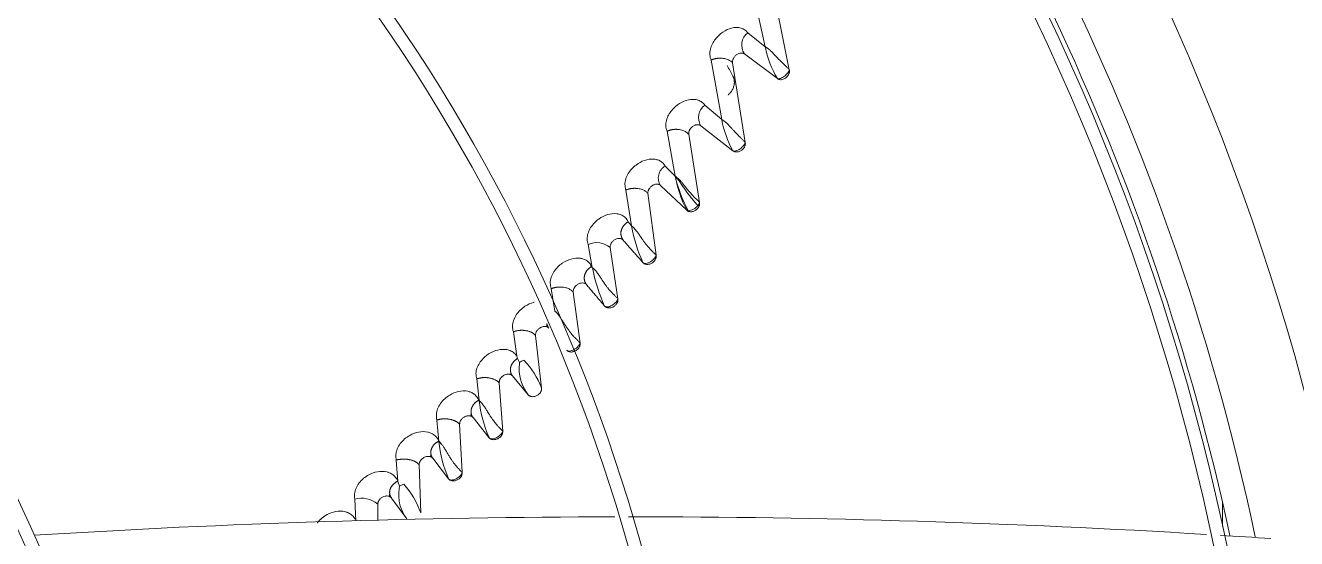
# Model space of a CAD drawing. Header units: millimetres. Extents: x 113490 to 142599, y -20467 to 115.
# Drawn here: x 135083.3 to 135329, y -11265.1 to -11165.8 of the extents above; entities that cross this region are included whole.
import ezdxf

# ---------------------------------------------------------------- set-up
doc = ezdxf.new("R2010")
doc.units = ezdxf.units.MM
doc.layers.add('DV3_0', color=7, linetype='Continuous')

msp = doc.modelspace()

# ---------------------------------------------------------------- linework, layer by layer
at = {"layer": 'DV3_0', "color": 7, "linetype": 'Continuous', "lineweight": 15}
for p, q in [((135223.68, -11157.76), (135226.32, -11169.95)), ((135227.69, -11158.13), (135230.98, -11174.37)), ((135226.32, -11169.95), (135222.96, -11167.25)), ((135228.68, -11176.1), (135222.29, -11171.32)), ((135215.86, -11172.51), (135217.93, -11184.02)), ((135220.02, -11173.05), (135222.46, -11188.45)), ((135217.93, -11184.02), (135214.65, -11181.24)), ((135220.08, -11190.05), (135213.89, -11185.2)), ((135207.34, -11186.26), (135208.92, -11194.99)), ((135211.54, -11186.85), (135213.63, -11200.04)), ((135208.92, -11194.99), (135206.98, -11193.01)), ((135199.41, -11197.64), (135200.48, -11204.6)), ((135203.65, -11198.28), (135205.24, -11210.27)), ((135211.16, -11201.55), (135206.1, -11196.76)), ((135200.48, -11204.6), (135199.82, -11203.79)), ((135192.12, -11208.18), (135192.9, -11212.63)), ((135196.34, -11208.79), (135197.84, -11218.68)), ((135192.9, -11212.63), (135192.76, -11212.44)), ((135184.97, -11216.72), (135185.65, -11221.06)), ((135189.22, -11217.37), (135190.53, -11227.23)), ((135177.63, -11225.07), (135178.3, -11229.75)), ((135181.94, -11225.75), (135183.09, -11235.89)), ((135178.79, -11230.97), (135178.46, -11230.22)), ((135178.74, -11232.21), (135178.79, -11230.97)), ((135178.79, -11230.97), (135179.24, -11230.75)), ((135179.24, -11230.75), (135179.71, -11230.58)), ((135170.55, -11234.16), (135171, -11238.35)), ((135174.89, -11234.92), (135175.57, -11244.27)), ((135180.5, -11237.23), (135177.46, -11233.59)), ((135171, -11238.35), (135170.95, -11238.28)), ((135162.85, -11242.12), (135163.23, -11246.25)), ((135172.96, -11245.54), (135169.84, -11241.65)), ((135167.25, -11242.93), (135167.74, -11252.28)), ((135163.23, -11246.25), (135163.2, -11246.21)), ((135155, -11249.88), (135155.3, -11254.01)), ((135165.1, -11253.49), (135162.05, -11249.53)), ((135159.43, -11250.75), (135159.73, -11260.1)), ((135155.3, -11254.01), (135155.27, -11253.97)), ((135155.64, -11254.94), (135155.3, -11254.01)), ((135155.56, -11255.44), (135155.64, -11254.94)), ((135155.64, -11254.94), (135155.99, -11254.75)), ((135155.99, -11254.75), (135156.26, -11254.62)), ((135156.26, -11254.62), (135156.44, -11254.55)), ((135157.05, -11261.26), (135154.08, -11257.21)), ((135146.98, -11257.44), (135147.21, -11261.61)), ((135151.43, -11258.38), (135151.46, -11261.48)), ((135314.73, -11262.66), (135314.73, -11258.08))]:
    msp.add_line(p, q, dxfattribs=at)
for centre, radius, start, end in [((134869.24, -11359.99), 551.5, 15.4775, 74.5225), ((134869.24, -11359.99), 453.5, 315.9918, 45.5613), ((134869.24, -11359.99), 456, 316.0129, 45.5635), ((134869.24, -11359.99), 477.5, 316.9802, 43.0198), ((134869.24, -11359.99), 457, 12.0648, 38.7918), ((134869.24, -11359.99), 343.5, 315.6512, 45.622), ((134869.24, -11359.99), 346, 316.5062, 45.3204), ((135578.25, -11871.46), 872.22, 121.56134, 127.88902), ((135224.79, -11169.63), 3.01, 127.446, 214.0679), ((135246.09, -11165.9), 20.18, 191.5575, 210.3468), ((134844.06, -11375.42), 425.8, 27.9832, 28.2987), ((135216.3, -11183.61), 2.88, 124.7166, 213.5116), ((135236.38, -11180.84), 18.72, 189.7816, 209.4698), ((134869.24, -11359.99), 236, 317.0271, 45.7088), ((134869.24, -11359.99), 233.5, 316.4663, 45.8392), ((135208.3, -11195.29), 2.64, 120.02, 213.6405), ((135233.08, -11190.4), 24.59, 190.7346, 206.9553), ((135236.86, -11188.33), 28.72, 193.3894, 207.6128), ((135228.96, -11199.62), 28.9, 189.9095, 204.6566), ((135193.76, -11211.76), 3.94, 48.9972, 114.5532), ((135225.79, -11206.27), 33.49, 190.9397, 204.3643), ((135185.09, -11223.78), 0.996, 164.4286, 200.7731), ((135172.67, -11231.95), 6.04, 16.651, 21.4082), ((135187.15, -11232.08), 8.41, 180.9081, 217.7819), ((135168.36, -11241.54), 15.77, 20.989, 44.0203), ((135197.09, -11235.11), 26.29, 187.0764, 203.3625), ((135170.33, -11241.09), 0.885, 161.2275, 200.8008), ((135188.82, -11243.51), 25.74, 186.1174, 202.8222), ((135162.5, -11248.97), 0.845, 159.536, 201.092), ((135145.13, -11264.99), 15.39, 18.5208, 42.7185), ((135148.33, -11262.08), 4.83, 50.0895, 106.1879), ((135154.48, -11256.66), 0.795, 157.3992, 201.2102), ((135163.06, -11256.62), 7.59, 171.042, 217.6939), ((135199.61, -13101.74), 1840.9, 90.07296, 93.56963), ((135199.61, -13101.74), 1840.9, 86.5108, 89.99128), ((135199.61, -13101.74), 1840.9, 86.12402, 86.42814)]:
    msp.add_arc(centre, radius, start, end, dxfattribs=at)
at = {"layer": 'DV3_0', "color": 7, "linetype": 'Continuous', "lineweight": 20}
for centre, radius, start, end in [((134869.24, -11359.99), 461.75, 11.9044, 42.2304), ((135211.28, -11199.1), 2.55, 272.8508, 322.5113), ((135212.33, -11199.73), 1.35, 316.5606, 346.5087), ((135211.45, -11201.16), 0.49, 233.7476, 265.2283)]:
    msp.add_arc(centre, radius, start, end, dxfattribs=at)
at = {"layer": 'DV3_0', "color": 7, "linetype": 'Continuous', "lineweight": 15}
for points, knots in [([(135222.96, -11167.25), (135222.85, -11167.11), (135222.65, -11166.85), (135222.27, -11166.57), (135221.86, -11166.37), (135221.45, -11166.25), (135221.06, -11166.2), (135220.24, -11166.18), (135218.93, -11166.52), (135217.59, -11167.45), (135216.67, -11168.46), (135216.07, -11169.38), (135215.68, -11170.42), (135215.55, -11171.53), (135215.75, -11172.18), (135215.86, -11172.51)], [0, 0, 0, 0, 0.048624, 0.094156, 0.13685, 0.17668, 0.213406, 0.24691, 0.396876, 0.550422, 0.632436, 0.719781, 0.810754, 0.903952, 1, 1, 1, 1]), ([(135222.29, -11171.32), (135222.27, -11171.3), (135222.22, -11171.27), (135222.14, -11171.23), (135222.06, -11171.2), (135221.94, -11171.16), (135221.77, -11171.14), (135221.55, -11171.15), (135221.31, -11171.21), (135221, -11171.34), (135220.69, -11171.54), (135220.44, -11171.81), (135220.28, -11172.01), (135220.17, -11172.22), (135220.08, -11172.42), (135220.02, -11172.63), (135220, -11172.84), (135220.01, -11172.98), (135220.01, -11173.05)], [0, 0, 0, 0, 0.029381, 0.058602, 0.087885, 0.117452, 0.18253, 0.248896, 0.319951, 0.392261, 0.543681, 0.618373, 0.692652, 0.752848, 0.812262, 0.876397, 0.938375, 1, 1, 1, 1]), ([(135226.32, -11169.95), (135226.36, -11169.97), (135226.45, -11170.01), (135226.58, -11170.09), (135226.72, -11170.18), (135226.86, -11170.29), (135227.02, -11170.41), (135227.18, -11170.55), (135227.35, -11170.7), (135227.55, -11170.9), (135227.79, -11171.13), (135228.07, -11171.42), (135228.33, -11171.7), (135228.59, -11171.98), (135228.85, -11172.24), (135229.12, -11172.52), (135229.38, -11172.78), (135229.65, -11173.04), (135229.91, -11173.29), (135230.16, -11173.53), (135230.39, -11173.75), (135230.61, -11173.97), (135230.81, -11174.17), (135230.92, -11174.3), (135230.98, -11174.37)], [0, 0, 0, 0, 0.023498, 0.048897, 0.076254, 0.105618, 0.137034, 0.170541, 0.206177, 0.243975, 0.303434, 0.363525, 0.424255, 0.478728, 0.533775, 0.589597, 0.64577, 0.699948, 0.752412, 0.80346, 0.853406, 0.902578, 0.951321, 1, 1, 1, 1]), ([(135215.86, -11172.51), (135215.9, -11172.49), (135216, -11172.45), (135216.14, -11172.4), (135216.28, -11172.35), (135216.41, -11172.31), (135216.54, -11172.27), (135216.67, -11172.24), (135216.79, -11172.21), (135216.91, -11172.19), (135217.03, -11172.18), (135217.14, -11172.16), (135217.24, -11172.15), (135217.34, -11172.14), (135217.43, -11172.14), (135217.52, -11172.14), (135217.6, -11172.14), (135217.68, -11172.14), (135217.75, -11172.14), (135217.81, -11172.14), (135217.87, -11172.14), (135217.93, -11172.15), (135218.12, -11172.16), (135218.45, -11172.21), (135218.87, -11172.33), (135219.23, -11172.48), (135219.54, -11172.65), (135219.8, -11172.84), (135219.95, -11172.98), (135220.01, -11173.05)], [0, 0, 0, 0, 0.032244, 0.06322, 0.092989, 0.121598, 0.149081, 0.175465, 0.200767, 0.225002, 0.248177, 0.270297, 0.291365, 0.311381, 0.330344, 0.34825, 0.365097, 0.38088, 0.395595, 0.409237, 0.4218, 0.433281, 0.443674, 0.547844, 0.647183, 0.741916, 0.832156, 0.91808, 1, 1, 1, 1]), ([(135220.08, -11175.63), (135220.1, -11175.68), (135220.14, -11175.76), (135220.2, -11175.9), (135220.25, -11176.03), (135220.29, -11176.17), (135220.32, -11176.3), (135220.34, -11176.43), (135220.35, -11176.56), (135220.36, -11176.69), (135220.36, -11176.81), (135220.36, -11176.93), (135220.35, -11177.04), (135220.34, -11177.15), (135220.32, -11177.25), (135220.29, -11177.43), (135220.22, -11177.67), (135220.11, -11177.98), (135219.96, -11178.28), (135219.78, -11178.57), (135219.58, -11178.83), (135219.37, -11179.07), (135219.21, -11179.22), (135219.14, -11179.29)], [0, 0, 0, 0, 0.040689, 0.080596, 0.119529, 0.157341, 0.193932, 0.22923, 0.263193, 0.295792, 0.327014, 0.356851, 0.385297, 0.412348, 0.437993, 0.462221, 0.541843, 0.621089, 0.699698, 0.777369, 0.853621, 0.927915, 1, 1, 1, 1]), ([(135230.98, -11174.37), (135230.98, -11174.4), (135231, -11174.47), (135231.01, -11174.57), (135231.01, -11174.67), (135231, -11174.78), (135230.98, -11174.89), (135230.95, -11175.03), (135230.89, -11175.19), (135230.79, -11175.4), (135230.65, -11175.61), (135230.47, -11175.81), (135230.25, -11175.99), (135229.94, -11176.18), (135229.6, -11176.29), (135229.27, -11176.31), (135229.07, -11176.28), (135228.91, -11176.23), (135228.79, -11176.17), (135228.71, -11176.12), (135228.68, -11176.1)], [0, 0, 0, 0, 0.029941, 0.059776, 0.089719, 0.11998, 0.150766, 0.182271, 0.237743, 0.293712, 0.36616, 0.439193, 0.5137, 0.588322, 0.735295, 0.804201, 0.872533, 0.915894, 0.958168, 1, 1, 1, 1]), ([(135214.65, -11181.24), (135214.55, -11181.1), (135214.35, -11180.84), (135213.98, -11180.54), (135213.57, -11180.33), (135213.16, -11180.19), (135212.75, -11180.12), (135211.91, -11180.08), (135210.57, -11180.38), (135209.18, -11181.26), (135208.23, -11182.23), (135207.6, -11183.14), (135207.18, -11184.17), (135207.03, -11185.27), (135207.23, -11185.93), (135207.34, -11186.26)], [0, 0, 0, 0, 0.047879, 0.093131, 0.135924, 0.176323, 0.214246, 0.249573, 0.400331, 0.55084, 0.632619, 0.719752, 0.810618, 0.903787, 1, 1, 1, 1]), ([(135207.34, -11186.26), (135207.38, -11186.24), (135207.48, -11186.2), (135207.62, -11186.15), (135207.77, -11186.1), (135207.91, -11186.06), (135208.04, -11186.02), (135208.17, -11186), (135208.29, -11185.97), (135208.41, -11185.95), (135208.53, -11185.94), (135208.64, -11185.92), (135208.74, -11185.91), (135208.84, -11185.91), (135208.93, -11185.9), (135209.01, -11185.9), (135209.09, -11185.9), (135209.16, -11185.9), (135209.23, -11185.91), (135209.29, -11185.91), (135209.35, -11185.91), (135209.4, -11185.92), (135209.44, -11185.92), (135209.63, -11185.94), (135209.96, -11185.99), (135210.39, -11186.11), (135210.75, -11186.26), (135211.06, -11186.44), (135211.33, -11186.64), (135211.47, -11186.78), (135211.54, -11186.85)], [0, 0, 0, 0, 0.032464, 0.063613, 0.093501, 0.122168, 0.149645, 0.175954, 0.20111, 0.225125, 0.248005, 0.269755, 0.290377, 0.309869, 0.328231, 0.34546, 0.361553, 0.376506, 0.390315, 0.402975, 0.414482, 0.424831, 0.434019, 0.442041, 0.547052, 0.646947, 0.741997, 0.832361, 0.918252, 1, 1, 1, 1]), ([(135213.89, -11185.2), (135213.87, -11185.18), (135213.82, -11185.15), (135213.73, -11185.1), (135213.65, -11185.07), (135213.52, -11185.03), (135213.34, -11185), (135213.11, -11185.01), (135212.87, -11185.06), (135212.55, -11185.18), (135212.24, -11185.38), (135211.98, -11185.64), (135211.82, -11185.84), (135211.7, -11186.03), (135211.62, -11186.23), (135211.55, -11186.43), (135211.52, -11186.65), (135211.54, -11186.78), (135211.54, -11186.85)], [0, 0, 0, 0, 0.030729, 0.061465, 0.092461, 0.123966, 0.190052, 0.257414, 0.329029, 0.401758, 0.552091, 0.624447, 0.696235, 0.754669, 0.81231, 0.876246, 0.93817, 1, 1, 1, 1]), ([(135217.93, -11184.02), (135217.94, -11184.03), (135217.98, -11184.05), (135218.04, -11184.08), (135218.12, -11184.13), (135218.25, -11184.21), (135218.41, -11184.33), (135218.61, -11184.49), (135218.93, -11184.77), (135219.35, -11185.19), (135219.82, -11185.7), (135220.34, -11186.27), (135220.9, -11186.86), (135221.42, -11187.39), (135221.75, -11187.72), (135221.95, -11187.91), (135222.14, -11188.1), (135222.31, -11188.28), (135222.41, -11188.39), (135222.46, -11188.45)], [0, 0, 0, 0, 0.008246, 0.020454, 0.036664, 0.056913, 0.093951, 0.135263, 0.180965, 0.300632, 0.4172, 0.49772, 0.649549, 0.779717, 0.824321, 0.868366, 0.912135, 0.955916, 1, 1, 1, 1]), ([(135222.46, -11188.45), (135222.47, -11188.48), (135222.48, -11188.55), (135222.48, -11188.65), (135222.48, -11188.76), (135222.46, -11188.86), (135222.44, -11188.97), (135222.4, -11189.11), (135222.34, -11189.27), (135222.23, -11189.46), (135222.08, -11189.66), (135221.89, -11189.85), (135221.67, -11190.01), (135221.35, -11190.19), (135221, -11190.28), (135220.68, -11190.28), (135220.47, -11190.25), (135220.31, -11190.19), (135220.19, -11190.13), (135220.11, -11190.08), (135220.08, -11190.05)], [0, 0, 0, 0, 0.030327, 0.060484, 0.090695, 0.121183, 0.152165, 0.183847, 0.238646, 0.294034, 0.364857, 0.436394, 0.510055, 0.584088, 0.731546, 0.801326, 0.870591, 0.914573, 0.957501, 1, 1, 1, 1]), ([(135206.98, -11193.01), (135206.9, -11192.87), (135206.74, -11192.61), (135206.43, -11192.3), (135206.1, -11192.06), (135205.76, -11191.89), (135205.41, -11191.77), (135205.08, -11191.69), (135204.3, -11191.6), (135202.97, -11191.8), (135201.53, -11192.6), (135200.5, -11193.53), (135199.8, -11194.45), (135199.33, -11195.5), (135199.13, -11196.62), (135199.31, -11197.29), (135199.41, -11197.64)], [0, 0, 0, 0, 0.043276, 0.083851, 0.121848, 0.157353, 0.190322, 0.220681, 0.248337, 0.398285, 0.545073, 0.62947, 0.718481, 0.810504, 0.904076, 1, 1, 1, 1]), ([(135208.92, -11194.99), (135208.96, -11195.01), (135209.03, -11195.06), (135209.15, -11195.14), (135209.27, -11195.23), (135209.38, -11195.33), (135209.57, -11195.5), (135209.85, -11195.79), (135210.22, -11196.21), (135210.58, -11196.64), (135210.86, -11196.99), (135211.09, -11197.28), (135211.31, -11197.55), (135211.56, -11197.85), (135211.9, -11198.24), (135212.33, -11198.72), (135212.78, -11199.16), (135213.08, -11199.46), (135213.28, -11199.66), (135213.47, -11199.86), (135213.58, -11199.98), (135213.63, -11200.04)], [0, 0, 0, 0, 0.021136, 0.043034, 0.065722, 0.089226, 0.113567, 0.180819, 0.267102, 0.36032, 0.424226, 0.458297, 0.515829, 0.568667, 0.616874, 0.728058, 0.829043, 0.871408, 0.913772, 0.956511, 1, 1, 1, 1]), ([(135213.3, -11200.65), (135213.21, -11200.54), (135213, -11200.31), (135212.55, -11199.81), (135212.01, -11199.17), (135211.44, -11198.41), (135210.91, -11197.66), (135210.41, -11196.93), (135209.92, -11196.23), (135209.43, -11195.56), (135209.09, -11195.16), (135208.92, -11194.99)], [0, 0, 0, 0, 0.062498, 0.125002, 0.250008, 0.375015, 0.500022, 0.625028, 0.750035, 0.875042, 1, 1, 1, 1]), ([(135199.41, -11197.64), (135199.46, -11197.61), (135199.56, -11197.57), (135199.72, -11197.52), (135199.87, -11197.48), (135200.01, -11197.44), (135200.15, -11197.41), (135200.28, -11197.38), (135200.41, -11197.36), (135200.53, -11197.35), (135200.65, -11197.33), (135200.76, -11197.32), (135200.86, -11197.32), (135200.95, -11197.31), (135201.04, -11197.31), (135201.12, -11197.31), (135201.19, -11197.31), (135201.26, -11197.32), (135201.31, -11197.32), (135201.37, -11197.32), (135201.41, -11197.32), (135201.45, -11197.33), (135201.48, -11197.33), (135201.65, -11197.35), (135201.94, -11197.39), (135202.34, -11197.49), (135202.68, -11197.61), (135202.99, -11197.76), (135203.25, -11197.93), (135203.47, -11198.1), (135203.59, -11198.22), (135203.65, -11198.28)], [0, 0, 0, 0, 0.034013, 0.066516, 0.097557, 0.127175, 0.155397, 0.182242, 0.207725, 0.231853, 0.254633, 0.276066, 0.296153, 0.314893, 0.332284, 0.348322, 0.363003, 0.376325, 0.388281, 0.398868, 0.408082, 0.415918, 0.422372, 0.427442, 0.521233, 0.61073, 0.696164, 0.77766, 0.855341, 0.929378, 1, 1, 1, 1]), ([(135206.1, -11196.76), (135206.08, -11196.73), (135206.03, -11196.69), (135205.95, -11196.64), (135205.87, -11196.6), (135205.74, -11196.55), (135205.57, -11196.51), (135205.34, -11196.5), (135205.1, -11196.53), (135204.76, -11196.63), (135204.36, -11196.86), (135203.99, -11197.22), (135203.79, -11197.56), (135203.7, -11197.8), (135203.66, -11197.97), (135203.64, -11198.13), (135203.65, -11198.23), (135203.65, -11198.28)], [0, 0, 0, 0, 0.030568, 0.061113, 0.091892, 0.123156, 0.188638, 0.255339, 0.326154, 0.398049, 0.546641, 0.690305, 0.807603, 0.857297, 0.906323, 0.95344, 1, 1, 1, 1]), ([(135213.63, -11200.04), (135213.64, -11200.07), (135213.65, -11200.12), (135213.65, -11200.2), (135213.65, -11200.28), (135213.64, -11200.39), (135213.62, -11200.54), (135213.56, -11200.71), (135213.48, -11200.89), (135213.31, -11201.16), (135213.07, -11201.42), (135212.76, -11201.62), (135212.51, -11201.74), (135212.24, -11201.82), (135211.98, -11201.85), (135211.74, -11201.83), (135211.54, -11201.78), (135211.38, -11201.71), (135211.26, -11201.64), (135211.19, -11201.58), (135211.16, -11201.55)], [0, 0, 0, 0, 0.023243, 0.046646, 0.070325, 0.094393, 0.141984, 0.190048, 0.245114, 0.300885, 0.441931, 0.51503, 0.588687, 0.662721, 0.735694, 0.804836, 0.873484, 0.916387, 0.958352, 1, 1, 1, 1]), ([(135199.82, -11203.79), (135199.75, -11203.64), (135199.6, -11203.34), (135199.29, -11202.98), (135198.96, -11202.71), (135198.61, -11202.51), (135198.28, -11202.37), (135197.96, -11202.28), (135197.18, -11202.14), (135195.84, -11202.28), (135194.33, -11203.05), (135193.26, -11203.97), (135192.52, -11204.91), (135192.02, -11205.98), (135191.82, -11207.14), (135192.02, -11207.83), (135192.12, -11208.18)], [0, 0, 0, 0, 0.045903, 0.088222, 0.127121, 0.162682, 0.194844, 0.223516, 0.248586, 0.398406, 0.542873, 0.627775, 0.717223, 0.809644, 0.90359, 1, 1, 1, 1]), ([(135199.82, -11203.79), (135199.78, -11203.82), (135199.7, -11203.87), (135199.57, -11203.95), (135199.46, -11204.04), (135199.35, -11204.13), (135199.24, -11204.23), (135199.14, -11204.33), (135199.05, -11204.43), (135198.96, -11204.54), (135198.88, -11204.65), (135198.8, -11204.77), (135198.73, -11204.89), (135198.67, -11205.01), (135198.61, -11205.13), (135198.56, -11205.25), (135198.52, -11205.38), (135198.49, -11205.51), (135198.46, -11205.63), (135198.44, -11205.76), (135198.43, -11205.89), (135198.43, -11206.02), (135198.43, -11206.14), (135198.44, -11206.27), (135198.46, -11206.39), (135198.48, -11206.52), (135198.52, -11206.64), (135198.56, -11206.76), (135198.6, -11206.88), (135198.65, -11206.99), (135198.71, -11207.11), (135198.78, -11207.22), (135198.83, -11207.29), (135198.86, -11207.32)], [0, 0, 0, 0, 0.030257, 0.060484, 0.09073, 0.121035, 0.151434, 0.181953, 0.212616, 0.243438, 0.274433, 0.30561, 0.336978, 0.36854, 0.400301, 0.432265, 0.464435, 0.496814, 0.529403, 0.562193, 0.595176, 0.628335, 0.661657, 0.695123, 0.728715, 0.762415, 0.796204, 0.830066, 0.863984, 0.897946, 0.93194, 0.965959, 1, 1, 1, 1]), ([(135200.48, -11204.6), (135200.52, -11204.63), (135200.6, -11204.69), (135200.72, -11204.79), (135200.84, -11204.9), (135200.96, -11205.02), (135201.16, -11205.23), (135201.44, -11205.57), (135201.8, -11206.07), (135202.15, -11206.57), (135202.43, -11206.97), (135202.7, -11207.37), (135202.99, -11207.77), (135203.31, -11208.19), (135203.59, -11208.52), (135203.82, -11208.79), (135204.04, -11209.03), (135204.27, -11209.27), (135204.48, -11209.49), (135204.69, -11209.7), (135204.89, -11209.9), (135205.08, -11210.09), (135205.18, -11210.21), (135205.24, -11210.27)], [0, 0, 0, 0, 0.02193, 0.044623, 0.068109, 0.092415, 0.117564, 0.1874, 0.278761, 0.36922, 0.434707, 0.474881, 0.55813, 0.630924, 0.676359, 0.719959, 0.762001, 0.802791, 0.842656, 0.881945, 0.921019, 0.960246, 1, 1, 1, 1]), ([(135198.86, -11207.32), (135198.81, -11207.28), (135198.72, -11207.18), (135198.48, -11207.05), (135198.1, -11206.98), (135197.58, -11207.07), (135197.08, -11207.33), (135196.69, -11207.7), (135196.45, -11208.09), (135196.35, -11208.4), (135196.33, -11208.63), (135196.34, -11208.74), (135196.34, -11208.79)], [0, 0, 0, 0, 0.06134, 0.123453, 0.255164, 0.397247, 0.545621, 0.688819, 0.805782, 0.90458, 0.952528, 1, 1, 1, 1]), ([(135202.69, -11211.68), (135202.48, -11211.44), (135202.06, -11210.96), (135201.42, -11210.24), (135200.79, -11209.52), (135200.15, -11208.79), (135199.5, -11208.06), (135199.07, -11207.57), (135198.86, -11207.32)], [0, 0, 0, 0, 0.162615, 0.326841, 0.492682, 0.660148, 0.82925, 1, 1, 1, 1]), ([(135205.24, -11210.27), (135205.24, -11210.3), (135205.25, -11210.35), (135205.25, -11210.44), (135205.25, -11210.52), (135205.24, -11210.63), (135205.21, -11210.78), (135205.14, -11210.96), (135205.05, -11211.14), (135204.87, -11211.41), (135204.6, -11211.66), (135204.28, -11211.85), (135204.02, -11211.96), (135203.75, -11212.02), (135203.49, -11212.04), (135203.24, -11212.01), (135203.05, -11211.94), (135202.9, -11211.86), (135202.78, -11211.78), (135202.72, -11211.72), (135202.69, -11211.68)], [0, 0, 0, 0, 0.023263, 0.046619, 0.070185, 0.09408, 0.142394, 0.191175, 0.246921, 0.303417, 0.444844, 0.517438, 0.590593, 0.664065, 0.736419, 0.804903, 0.872906, 0.916114, 0.958259, 1, 1, 1, 1]), ([(135205.24, -11210.27), (135205.21, -11210.45), (135205.08, -11210.68), (135204.68, -11211.12), (135204.41, -11211.35), (135203.83, -11211.68), (135203.53, -11211.79), (135203.01, -11211.86), (135202.81, -11211.81), (135202.69, -11211.68)], [0, 0, 0, 0, 0.25, 0.25, 0.5, 0.5, 0.75, 0.75, 1, 1, 1, 1]), ([(135192.76, -11212.44), (135192.68, -11212.29), (135192.54, -11211.99), (135192.24, -11211.63), (135191.91, -11211.35), (135191.57, -11211.14), (135191.23, -11210.99), (135190.91, -11210.9), (135190.14, -11210.75), (135188.79, -11210.86), (135187.28, -11211.6), (135186.18, -11212.51), (135185.42, -11213.45), (135184.91, -11214.52), (135184.69, -11215.68), (135184.87, -11216.37), (135184.97, -11216.72)], [0, 0, 0, 0, 0.045816, 0.088117, 0.127063, 0.162735, 0.195085, 0.224033, 0.249478, 0.398687, 0.541879, 0.628145, 0.718265, 0.810778, 0.904381, 1, 1, 1, 1]), ([(135192.76, -11212.44), (135192.72, -11212.47), (135192.63, -11212.52), (135192.51, -11212.6), (135192.39, -11212.68), (135192.28, -11212.77), (135192.17, -11212.87), (135192.07, -11212.97), (135191.97, -11213.07), (135191.88, -11213.18), (135191.8, -11213.29), (135191.72, -11213.41), (135191.65, -11213.52), (135191.59, -11213.64), (135191.53, -11213.76), (135191.48, -11213.89), (135191.44, -11214.01), (135191.4, -11214.14), (135191.38, -11214.26), (135191.36, -11214.39), (135191.34, -11214.52), (135191.34, -11214.64), (135191.34, -11214.77), (135191.35, -11214.89), (135191.37, -11215.02), (135191.39, -11215.14), (135191.42, -11215.26), (135191.46, -11215.38), (135191.5, -11215.5), (135191.56, -11215.61), (135191.62, -11215.72), (135191.68, -11215.83), (135191.73, -11215.9), (135191.76, -11215.93)], [0, 0, 0, 0, 0.030425, 0.060815, 0.091218, 0.121674, 0.152215, 0.182869, 0.213655, 0.244591, 0.275687, 0.306954, 0.338398, 0.370022, 0.401831, 0.433828, 0.466015, 0.498396, 0.530972, 0.563735, 0.596674, 0.629777, 0.663028, 0.696409, 0.729903, 0.763492, 0.797158, 0.830885, 0.864657, 0.898463, 0.932293, 0.966139, 1, 1, 1, 1]), ([(135192.9, -11212.63), (135192.95, -11212.66), (135193.03, -11212.73), (135193.16, -11212.84), (135193.28, -11212.96), (135193.41, -11213.1), (135193.6, -11213.32), (135193.9, -11213.7), (135194.26, -11214.24), (135194.62, -11214.78), (135194.91, -11215.22), (135195.19, -11215.65), (135195.5, -11216.09), (135195.83, -11216.53), (135196.12, -11216.87), (135196.35, -11217.14), (135196.59, -11217.4), (135196.82, -11217.64), (135197.05, -11217.87), (135197.27, -11218.09), (135197.48, -11218.29), (135197.67, -11218.49), (135197.78, -11218.62), (135197.84, -11218.68)], [0, 0, 0, 0, 0.022275, 0.045317, 0.069159, 0.093827, 0.119347, 0.190503, 0.284339, 0.374913, 0.441612, 0.484176, 0.567352, 0.639937, 0.684392, 0.726937, 0.767875, 0.807537, 0.846286, 0.884506, 0.922594, 0.960956, 1, 1, 1, 1]), ([(135191.76, -11215.93), (135191.71, -11215.89), (135191.62, -11215.79), (135191.38, -11215.66), (135191, -11215.58), (135190.49, -11215.66), (135189.99, -11215.91), (135189.59, -11216.27), (135189.34, -11216.67), (135189.24, -11216.98), (135189.21, -11217.2), (135189.22, -11217.31), (135189.22, -11217.37)], [0, 0, 0, 0, 0.061421, 0.123667, 0.255432, 0.397199, 0.544968, 0.687719, 0.804815, 0.904048, 0.952278, 1, 1, 1, 1]), ([(135184.97, -11216.72), (135185.02, -11216.7), (135185.12, -11216.66), (135185.28, -11216.61), (135185.43, -11216.57), (135185.58, -11216.53), (135185.72, -11216.5), (135185.86, -11216.47), (135185.99, -11216.45), (135186.11, -11216.44), (135186.23, -11216.42), (135186.34, -11216.42), (135186.44, -11216.41), (135186.54, -11216.41), (135186.62, -11216.4), (135186.71, -11216.4), (135186.78, -11216.41), (135186.85, -11216.41), (135186.91, -11216.41), (135186.96, -11216.41), (135187.01, -11216.42), (135187.05, -11216.42), (135187.08, -11216.42), (135187.1, -11216.43), (135187.27, -11216.44), (135187.55, -11216.49), (135187.94, -11216.58), (135188.28, -11216.71), (135188.57, -11216.85), (135188.83, -11217.02), (135189.04, -11217.19), (135189.16, -11217.31), (135189.22, -11217.37)], [0, 0, 0, 0, 0.034382, 0.067257, 0.09867, 0.128653, 0.157228, 0.184415, 0.210227, 0.234673, 0.257758, 0.279488, 0.299864, 0.318888, 0.336558, 0.352873, 0.367831, 0.38143, 0.393667, 0.404538, 0.41404, 0.42217, 0.428926, 0.434304, 0.438302, 0.530373, 0.618142, 0.701875, 0.781741, 0.85791, 0.930582, 1, 1, 1, 1]), ([(135195.28, -11220.09), (135195.09, -11219.86), (135194.7, -11219.4), (135194.11, -11218.72), (135193.53, -11218.02), (135192.94, -11217.33), (135192.35, -11216.63), (135191.96, -11216.17), (135191.76, -11215.93)], [0, 0, 0, 0, 0.163033, 0.327514, 0.493444, 0.66083, 0.829679, 1, 1, 1, 1]), ([(135181.65, -11219.34), (135181.62, -11219.35), (135181.01, -11219.51), (135180.05, -11219.95), (135178.93, -11220.85), (135178.15, -11221.78), (135177.61, -11222.86), (135177.37, -11224.01), (135177.54, -11224.71), (135177.63, -11225.07)], [0.3922784, 0.3922784, 0.3922784, 0.3922784, 0.3989376, 0.5409153, 0.6281958, 0.718865, 0.8114508, 0.9049035, 1, 1, 1, 1]), ([(135197.84, -11218.68), (135197.84, -11218.71), (135197.85, -11218.76), (135197.86, -11218.84), (135197.85, -11218.93), (135197.84, -11219.05), (135197.81, -11219.2), (135197.75, -11219.38), (135197.65, -11219.56), (135197.47, -11219.83), (135197.2, -11220.08), (135196.88, -11220.28), (135196.62, -11220.38), (135196.35, -11220.44), (135196.08, -11220.46), (135195.83, -11220.42), (135195.64, -11220.36), (135195.49, -11220.28), (135195.37, -11220.19), (135195.31, -11220.12), (135195.28, -11220.09)], [0, 0, 0, 0, 0.023849, 0.04779, 0.071955, 0.096472, 0.145038, 0.194053, 0.249314, 0.305365, 0.445367, 0.517672, 0.590601, 0.663955, 0.736204, 0.80467, 0.872684, 0.915931, 0.958145, 1, 1, 1, 1]), ([(135197.84, -11218.68), (135197.82, -11218.86), (135197.69, -11219.09), (135197.29, -11219.55), (135197.02, -11219.77), (135196.44, -11220.11), (135196.13, -11220.22), (135195.61, -11220.28), (135195.4, -11220.22), (135195.28, -11220.09)], [0, 0, 0, 0, 0.25, 0.25, 0.5, 0.5, 0.75, 0.75, 1, 1, 1, 1]), ([(135185.65, -11221.06), (135185.69, -11221.1), (135185.78, -11221.17), (135185.9, -11221.28), (135186.03, -11221.41), (135186.15, -11221.55), (135186.35, -11221.78), (135186.64, -11222.18), (135187, -11222.73), (135187.35, -11223.28), (135187.64, -11223.73), (135187.91, -11224.17), (135188.22, -11224.62), (135188.55, -11225.06), (135188.83, -11225.41), (135189.06, -11225.69), (135189.29, -11225.95), (135189.52, -11226.19), (135189.75, -11226.42), (135189.97, -11226.64), (135190.17, -11226.85), (135190.36, -11227.04), (135190.47, -11227.16), (135190.53, -11227.23)], [0, 0, 0, 0, 0.022497, 0.045774, 0.069863, 0.094794, 0.12059, 0.192426, 0.287536, 0.377894, 0.444911, 0.488356, 0.571521, 0.643997, 0.688181, 0.730404, 0.770967, 0.810203, 0.848479, 0.886185, 0.923729, 0.961527, 1, 1, 1, 1]), ([(135177.63, -11225.07), (135177.68, -11225.05), (135177.79, -11225.01), (135177.95, -11224.96), (135178.1, -11224.92), (135178.25, -11224.88), (135178.4, -11224.85), (135178.54, -11224.83), (135178.67, -11224.81), (135178.79, -11224.8), (135178.91, -11224.78), (135179.02, -11224.78), (135179.12, -11224.77), (135179.22, -11224.77), (135179.3, -11224.77), (135179.39, -11224.77), (135179.46, -11224.77), (135179.53, -11224.77), (135179.59, -11224.78), (135179.64, -11224.78), (135179.68, -11224.79), (135179.72, -11224.79), (135179.75, -11224.79), (135179.78, -11224.8), (135179.79, -11224.8), (135179.91, -11224.81), (135180.12, -11224.84), (135180.41, -11224.9), (135180.67, -11224.97), (135180.91, -11225.06), (135181.13, -11225.16), (135181.33, -11225.27), (135181.51, -11225.38), (135181.67, -11225.5), (135181.81, -11225.63), (135181.9, -11225.71), (135181.94, -11225.75)], [0, 0, 0, 0, 0.034452, 0.067384, 0.098837, 0.12884, 0.157416, 0.18458, 0.210346, 0.234722, 0.257714, 0.279327, 0.299562, 0.318421, 0.335903, 0.352008, 0.366734, 0.380078, 0.392038, 0.402612, 0.411796, 0.419587, 0.425984, 0.430984, 0.434584, 0.436784, 0.502175, 0.565322, 0.626349, 0.685335, 0.742342, 0.797432, 0.850666, 0.902117, 0.951866, 1, 1, 1, 1]), ([(135184.49, -11224.36), (135184.48, -11224.34), (135184.44, -11224.3), (135184.38, -11224.25), (135184.32, -11224.2), (135184.25, -11224.16), (135184.14, -11224.1), (135183.98, -11224.05), (135183.75, -11224.02), (135183.5, -11224.03), (135183.15, -11224.1), (135182.73, -11224.31), (135182.38, -11224.61), (135182.18, -11224.88), (135182.07, -11225.06), (135182, -11225.25), (135181.95, -11225.42), (135181.93, -11225.59), (135181.94, -11225.7), (135181.94, -11225.75)], [0, 0, 0, 0, 0.024678, 0.049276, 0.073933, 0.098788, 0.123975, 0.189522, 0.256186, 0.326612, 0.39802, 0.544943, 0.686929, 0.745909, 0.804137, 0.854279, 0.903786, 0.952122, 1, 1, 1, 1]), ([(135184.11, -11223.47), (135184.12, -11223.51), (135184.13, -11223.58), (135184.16, -11223.7), (135184.2, -11223.81), (135184.24, -11223.93), (135184.29, -11224.04), (135184.35, -11224.15), (135184.42, -11224.26), (135184.47, -11224.33), (135184.49, -11224.36)], [0.7367221, 0.7367221, 0.7367221, 0.7367221, 0.7643288, 0.7978965, 0.8315165, 0.8651746, 0.8988591, 0.9325612, 0.9662753, 1, 1, 1, 1]), ([(135190.53, -11227.23), (135190.53, -11227.25), (135190.54, -11227.31), (135190.54, -11227.39), (135190.54, -11227.48), (135190.52, -11227.6), (135190.49, -11227.75), (135190.42, -11227.93), (135190.33, -11228.11), (135190.14, -11228.38), (135189.87, -11228.62), (135189.54, -11228.81), (135189.28, -11228.91), (135189.01, -11228.97), (135188.74, -11228.98), (135188.5, -11228.94), (135188.3, -11228.87), (135188.15, -11228.79), (135188.04, -11228.7), (135187.98, -11228.63), (135187.95, -11228.6)], [0, 0, 0, 0, 0.023897, 0.047874, 0.072064, 0.096593, 0.145534, 0.194892, 0.25028, 0.306447, 0.445924, 0.517891, 0.590493, 0.663638, 0.735728, 0.804216, 0.872309, 0.915692, 0.95803, 1, 1, 1, 1]), ([(135190.53, -11227.23), (135190.5, -11227.41), (135190.37, -11227.64), (135189.97, -11228.1), (135189.69, -11228.33), (135189.11, -11228.65), (135188.8, -11228.76), (135188.28, -11228.8), (135188.07, -11228.74), (135187.95, -11228.6)], [0, 0, 0, 0, 0.25, 0.25, 0.5, 0.5, 0.75, 0.75, 1, 1, 1, 1]), ([(135178.3, -11229.75), (135178.19, -11229.61), (135177.99, -11229.34), (135177.61, -11229.02), (135177.21, -11228.78), (135176.78, -11228.61), (135176.36, -11228.51), (135175.52, -11228.41), (135174.19, -11228.6), (135172.76, -11229.34), (135171.73, -11230.23), (135171.04, -11231.11), (135170.56, -11232.11), (135170.34, -11233.18), (135170.48, -11233.83), (135170.55, -11234.16)], [0, 0, 0, 0, 0.049007, 0.095446, 0.139468, 0.181114, 0.22038, 0.257178, 0.405723, 0.54922, 0.63594, 0.72517, 0.815746, 0.907169, 1, 1, 1, 1]), ([(135178.46, -11230.22), (135178.42, -11230.24), (135178.33, -11230.29), (135178.22, -11230.37), (135178.1, -11230.46), (135177.99, -11230.54), (135177.89, -11230.64), (135177.79, -11230.73), (135177.69, -11230.83), (135177.61, -11230.94), (135177.53, -11231.05), (135177.45, -11231.16), (135177.38, -11231.27), (135177.32, -11231.38), (135177.26, -11231.5), (135177.21, -11231.62), (135177.17, -11231.74), (135177.13, -11231.86), (135177.1, -11231.98), (135177.08, -11232.1), (135177.07, -11232.22), (135177.06, -11232.34), (135177.06, -11232.47), (135177.07, -11232.59), (135177.08, -11232.71), (135177.11, -11232.82), (135177.13, -11232.94), (135177.17, -11233.06), (135177.21, -11233.17), (135177.26, -11233.28), (135177.32, -11233.38), (135177.38, -11233.49), (135177.43, -11233.56), (135177.46, -11233.59)], [0, 0, 0, 0, 0.030377, 0.060748, 0.091153, 0.121627, 0.152197, 0.182886, 0.213712, 0.244687, 0.275822, 0.307124, 0.338597, 0.370244, 0.402069, 0.434073, 0.466259, 0.49863, 0.531186, 0.563923, 0.596832, 0.6299, 0.663115, 0.69646, 0.729919, 0.763477, 0.797117, 0.830824, 0.864585, 0.89839, 0.93223, 0.9661, 1, 1, 1, 1]), ([(135170.55, -11234.16), (135170.6, -11234.14), (135170.71, -11234.11), (135170.88, -11234.06), (135171.04, -11234.03), (135171.2, -11234), (135171.35, -11233.97), (135171.49, -11233.95), (135171.62, -11233.94), (135171.75, -11233.92), (135171.87, -11233.92), (135171.99, -11233.91), (135172.09, -11233.91), (135172.19, -11233.91), (135172.28, -11233.91), (135172.37, -11233.92), (135172.44, -11233.92), (135172.51, -11233.93), (135172.57, -11233.93), (135172.63, -11233.94), (135172.67, -11233.94), (135172.71, -11233.95), (135172.74, -11233.95), (135172.77, -11233.96), (135172.79, -11233.96), (135172.9, -11233.97), (135173.1, -11234.01), (135173.38, -11234.07), (135173.64, -11234.15), (135173.88, -11234.24), (135174.1, -11234.34), (135174.29, -11234.45), (135174.47, -11234.56), (135174.63, -11234.68), (135174.77, -11234.8), (135174.85, -11234.88), (135174.89, -11234.92)], [0, 0, 0, 0, 0.035479, 0.069398, 0.101793, 0.132694, 0.162122, 0.190094, 0.21662, 0.241709, 0.265367, 0.287598, 0.308404, 0.327787, 0.345745, 0.36228, 0.377388, 0.391068, 0.403318, 0.414135, 0.423517, 0.431461, 0.437964, 0.443025, 0.446641, 0.448812, 0.512732, 0.574463, 0.634121, 0.691792, 0.747544, 0.801444, 0.853561, 0.903971, 0.952755, 1, 1, 1, 1]), ([(135177.46, -11233.59), (135177.43, -11233.56), (135177.39, -11233.52), (135177.32, -11233.45), (135177.23, -11233.4), (135177.11, -11233.33), (135176.94, -11233.27), (135176.71, -11233.24), (135176.47, -11233.25), (135176.12, -11233.32), (135175.71, -11233.51), (135175.36, -11233.81), (135175.15, -11234.06), (135175.05, -11234.24), (135174.97, -11234.42), (135174.92, -11234.59), (135174.89, -11234.76), (135174.89, -11234.87), (135174.89, -11234.92)], [0, 0, 0, 0, 0.031145, 0.062218, 0.093482, 0.125195, 0.191206, 0.258243, 0.328679, 0.399965, 0.545868, 0.68677, 0.745639, 0.803769, 0.854012, 0.903665, 0.952, 1, 1, 1, 1]), ([(135170.95, -11238.28), (135170.88, -11238.12), (135170.73, -11237.82), (135170.43, -11237.44), (135170.1, -11237.14), (135169.76, -11236.91), (135169.43, -11236.75), (135169.11, -11236.64), (135168.35, -11236.45), (135167.03, -11236.49), (135165.49, -11237.13), (135164.34, -11237.98), (135163.53, -11238.89), (135162.95, -11239.94), (135162.67, -11241.07), (135162.79, -11241.77), (135162.85, -11242.12)], [0, 0, 0, 0, 0.047036, 0.090401, 0.130202, 0.166503, 0.199277, 0.228461, 0.253972, 0.401518, 0.541059, 0.630182, 0.721571, 0.813945, 0.906561, 1, 1, 1, 1]), ([(135183.09, -11235.89), (135183.09, -11235.92), (135183.1, -11235.99), (135183.1, -11236.08), (135183.09, -11236.18), (135183.07, -11236.29), (135183.03, -11236.44), (135182.93, -11236.68), (135182.77, -11236.93), (135182.54, -11237.16), (135182.32, -11237.33), (135182.07, -11237.46), (135181.81, -11237.56), (135181.54, -11237.61), (135181.29, -11237.61), (135181.04, -11237.57), (135180.85, -11237.5), (135180.7, -11237.42), (135180.59, -11237.34), (135180.53, -11237.27), (135180.5, -11237.23)], [0, 0, 0, 0, 0.028178, 0.055352, 0.08164, 0.107171, 0.153927, 0.201767, 0.313928, 0.380235, 0.452708, 0.523632, 0.595246, 0.666832, 0.737628, 0.806405, 0.87473, 0.917481, 0.959025, 1, 1, 1, 1]), ([(135170.95, -11238.28), (135170.91, -11238.31), (135170.82, -11238.35), (135170.7, -11238.43), (135170.58, -11238.51), (135170.46, -11238.6), (135170.35, -11238.69), (135170.24, -11238.78), (135170.14, -11238.88), (135170.05, -11238.99), (135169.96, -11239.09), (135169.88, -11239.2), (135169.81, -11239.32), (135169.74, -11239.43), (135169.68, -11239.55), (135169.62, -11239.67), (135169.58, -11239.79), (135169.54, -11239.91), (135169.5, -11240.03), (135169.48, -11240.15), (135169.46, -11240.28), (135169.45, -11240.4), (135169.45, -11240.52), (135169.46, -11240.64), (135169.47, -11240.76), (135169.49, -11240.88), (135169.52, -11241), (135169.55, -11241.11), (135169.59, -11241.23), (135169.64, -11241.34), (135169.7, -11241.45), (135169.77, -11241.55), (135169.81, -11241.62), (135169.84, -11241.65)], [0, 0, 0, 0, 0.03062, 0.061208, 0.091809, 0.122459, 0.153186, 0.184014, 0.214963, 0.246044, 0.277269, 0.308645, 0.340177, 0.371867, 0.403719, 0.435736, 0.46792, 0.500276, 0.532804, 0.565501, 0.598358, 0.631363, 0.664502, 0.69776, 0.73112, 0.764565, 0.798081, 0.831652, 0.865266, 0.898913, 0.932586, 0.966281, 1, 1, 1, 1]), ([(135171, -11238.35), (135171.04, -11238.38), (135171.12, -11238.45), (135171.24, -11238.56), (135171.36, -11238.68), (135171.47, -11238.81), (135171.66, -11239.03), (135171.94, -11239.4), (135172.28, -11239.93), (135172.62, -11240.46), (135172.89, -11240.89), (135173.15, -11241.31), (135173.43, -11241.74), (135173.74, -11242.18), (135174, -11242.52), (135174.22, -11242.79), (135174.43, -11243.05), (135174.65, -11243.29), (135174.85, -11243.51), (135175.05, -11243.72), (135175.24, -11243.92), (135175.42, -11244.1), (135175.52, -11244.21), (135175.57, -11244.27)], [0, 0, 0, 0, 0.022443, 0.045639, 0.06962, 0.094413, 0.12004, 0.191521, 0.285248, 0.377064, 0.444002, 0.485838, 0.570203, 0.643535, 0.688385, 0.731167, 0.772156, 0.811664, 0.850038, 0.887652, 0.924906, 0.962214, 1, 1, 1, 1]), ([(135162.85, -11242.12), (135162.91, -11242.1), (135163.01, -11242.07), (135163.18, -11242.03), (135163.33, -11242), (135163.48, -11241.97), (135163.63, -11241.95), (135163.77, -11241.93), (135163.9, -11241.91), (135164.03, -11241.9), (135164.15, -11241.9), (135164.27, -11241.89), (135164.37, -11241.89), (135164.47, -11241.89), (135164.57, -11241.89), (135164.65, -11241.9), (135164.73, -11241.9), (135164.8, -11241.91), (135164.87, -11241.91), (135164.93, -11241.92), (135164.98, -11241.93), (135165.03, -11241.93), (135165.07, -11241.94), (135165.1, -11241.94), (135165.13, -11241.95), (135165.15, -11241.95), (135165.16, -11241.95), (135165.25, -11241.97), (135165.42, -11242), (135165.66, -11242.05), (135165.88, -11242.12), (135166.09, -11242.19), (135166.28, -11242.27), (135166.46, -11242.35), (135166.62, -11242.44), (135166.77, -11242.53), (135166.91, -11242.63), (135167.03, -11242.73), (135167.14, -11242.83), (135167.21, -11242.9), (135167.25, -11242.93)], [0, 0, 0, 0, 0.033907, 0.066422, 0.097575, 0.127386, 0.155873, 0.183049, 0.208925, 0.233507, 0.256801, 0.278813, 0.299544, 0.318996, 0.337171, 0.354069, 0.369688, 0.384029, 0.39709, 0.408869, 0.419364, 0.428572, 0.436492, 0.443121, 0.448458, 0.4525, 0.455247, 0.456697, 0.509325, 0.560446, 0.61013, 0.658427, 0.705382, 0.751036, 0.795428, 0.8386, 0.880596, 0.921463, 0.961247, 1, 1, 1, 1]), ([(135169.84, -11241.65), (135169.82, -11241.63), (135169.78, -11241.58), (135169.7, -11241.51), (135169.62, -11241.46), (135169.5, -11241.39), (135169.33, -11241.33), (135169.1, -11241.29), (135168.86, -11241.29), (135168.51, -11241.36), (135168.09, -11241.54), (135167.74, -11241.82), (135167.53, -11242.08), (135167.42, -11242.25), (135167.33, -11242.43), (135167.28, -11242.6), (135167.25, -11242.77), (135167.25, -11242.88), (135167.25, -11242.93)], [0, 0, 0, 0, 0.031241, 0.062418, 0.093791, 0.125616, 0.19178, 0.258934, 0.329339, 0.400547, 0.545932, 0.686248, 0.74507, 0.803167, 0.853519, 0.903304, 0.951794, 1, 1, 1, 1]), ([(135163.2, -11246.21), (135163.13, -11246.04), (135162.98, -11245.73), (135162.68, -11245.33), (135162.35, -11245.03), (135162.01, -11244.8), (135161.68, -11244.64), (135161.37, -11244.52), (135160.62, -11244.32), (135159.31, -11244.33), (135157.75, -11244.94), (135156.58, -11245.76), (135155.74, -11246.66), (135155.15, -11247.7), (135154.84, -11248.83), (135154.94, -11249.53), (135155, -11249.88)], [0, 0, 0, 0, 0.048342, 0.092635, 0.132982, 0.169436, 0.201959, 0.230483, 0.25492, 0.402152, 0.540605, 0.6308, 0.722713, 0.815102, 0.90736, 1, 1, 1, 1]), ([(135175.57, -11244.27), (135175.57, -11244.3), (135175.58, -11244.35), (135175.57, -11244.44), (135175.57, -11244.52), (135175.55, -11244.64), (135175.51, -11244.78), (135175.43, -11244.96), (135175.32, -11245.14), (135175.12, -11245.4), (135174.85, -11245.63), (135174.53, -11245.8), (135174.27, -11245.88), (135174, -11245.93), (135173.74, -11245.93), (135173.5, -11245.89), (135173.31, -11245.82), (135173.16, -11245.73), (135173.05, -11245.64), (135172.99, -11245.57), (135172.96, -11245.54)], [0, 0, 0, 0, 0.024042, 0.048168, 0.072506, 0.097179, 0.146572, 0.196318, 0.25187, 0.30816, 0.446127, 0.517252, 0.58906, 0.661781, 0.733631, 0.802402, 0.870886, 0.914714, 0.957535, 1, 1, 1, 1]), ([(135175.57, -11244.27), (135175.53, -11244.46), (135175.4, -11244.7), (135174.98, -11245.14), (135174.7, -11245.36), (135174.12, -11245.66), (135173.81, -11245.75), (135173.29, -11245.76), (135173.08, -11245.69), (135172.96, -11245.54)], [0, 0, 0, 0, 0.25, 0.25, 0.5, 0.5, 0.75, 0.75, 1, 1, 1, 1]), ([(135163.2, -11246.21), (135163.16, -11246.23), (135163.07, -11246.28), (135162.94, -11246.35), (135162.82, -11246.43), (135162.7, -11246.52), (135162.59, -11246.6), (135162.48, -11246.7), (135162.38, -11246.8), (135162.29, -11246.9), (135162.2, -11247), (135162.12, -11247.11), (135162.04, -11247.22), (135161.97, -11247.33), (135161.91, -11247.45), (135161.85, -11247.57), (135161.8, -11247.68), (135161.76, -11247.8), (135161.73, -11247.92), (135161.7, -11248.05), (135161.68, -11248.17), (135161.67, -11248.29), (135161.67, -11248.41), (135161.67, -11248.53), (135161.69, -11248.65), (135161.7, -11248.77), (135161.73, -11248.88), (135161.77, -11249), (135161.81, -11249.11), (135161.86, -11249.22), (135161.91, -11249.32), (135161.98, -11249.43), (135162.02, -11249.49), (135162.05, -11249.53)], [0, 0, 0, 0, 0.030718, 0.061403, 0.092096, 0.122834, 0.153646, 0.184553, 0.215574, 0.246721, 0.278005, 0.309431, 0.341004, 0.372728, 0.404604, 0.436635, 0.468824, 0.501175, 0.53369, 0.566365, 0.599192, 0.632159, 0.665253, 0.698458, 0.731759, 0.76514, 0.798585, 0.83208, 0.865614, 0.899177, 0.932763, 0.966369, 1, 1, 1, 1]), ([(135163.23, -11246.25), (135163.27, -11246.28), (135163.35, -11246.35), (135163.46, -11246.47), (135163.58, -11246.59), (135163.7, -11246.73), (135163.89, -11246.95), (135164.16, -11247.34), (135164.5, -11247.88), (135164.83, -11248.42), (135165.09, -11248.86), (135165.35, -11249.29), (135165.63, -11249.73), (135165.93, -11250.18), (135166.19, -11250.52), (135166.4, -11250.8), (135166.61, -11251.05), (135166.82, -11251.29), (135167.03, -11251.52), (135167.22, -11251.73), (135167.41, -11251.93), (135167.59, -11252.11), (135167.69, -11252.22), (135167.74, -11252.28)], [0, 0, 0, 0, 0.022637, 0.046049, 0.070267, 0.095318, 0.121227, 0.193346, 0.288378, 0.379765, 0.446996, 0.489882, 0.574046, 0.64723, 0.691817, 0.734288, 0.774921, 0.814029, 0.851965, 0.889113, 0.925882, 0.962699, 1, 1, 1, 1]), ([(135155, -11249.88), (135155.05, -11249.86), (135155.16, -11249.83), (135155.33, -11249.79), (135155.49, -11249.76), (135155.65, -11249.74), (135155.8, -11249.72), (135155.95, -11249.7), (135156.09, -11249.69), (135156.22, -11249.68), (135156.34, -11249.68), (135156.46, -11249.68), (135156.57, -11249.68), (135156.67, -11249.68), (135156.77, -11249.68), (135156.85, -11249.69), (135156.93, -11249.7), (135157.01, -11249.7), (135157.07, -11249.71), (135157.13, -11249.72), (135157.19, -11249.73), (135157.23, -11249.73), (135157.27, -11249.74), (135157.3, -11249.74), (135157.33, -11249.75), (135157.34, -11249.75), (135157.36, -11249.75), (135157.43, -11249.77), (135157.56, -11249.79), (135157.76, -11249.84), (135157.94, -11249.89), (135158.11, -11249.94), (135158.27, -11250), (135158.43, -11250.07), (135158.57, -11250.13), (135158.71, -11250.2), (135158.83, -11250.28), (135158.95, -11250.35), (135159.06, -11250.43), (135159.16, -11250.51), (135159.26, -11250.59), (135159.35, -11250.67), (135159.4, -11250.72), (135159.43, -11250.75)], [0, 0, 0, 0, 0.034846, 0.068249, 0.100236, 0.130829, 0.160043, 0.18789, 0.214382, 0.239524, 0.263322, 0.285781, 0.306904, 0.326692, 0.345148, 0.36227, 0.378058, 0.392512, 0.40563, 0.41741, 0.42785, 0.436947, 0.444699, 0.451105, 0.456161, 0.459868, 0.462222, 0.463225, 0.504898, 0.545618, 0.585421, 0.624335, 0.662384, 0.69959, 0.735973, 0.771553, 0.806353, 0.840393, 0.873695, 0.906283, 0.93818, 0.969411, 1, 1, 1, 1]), ([(135162.05, -11249.53), (135162.03, -11249.51), (135162, -11249.47), (135161.94, -11249.41), (135161.88, -11249.36), (135161.82, -11249.31), (135161.71, -11249.25), (135161.54, -11249.19), (135161.32, -11249.15), (135161.07, -11249.15), (135160.73, -11249.2), (135160.3, -11249.37), (135159.94, -11249.65), (135159.73, -11249.9), (135159.61, -11250.07), (135159.52, -11250.25), (135159.47, -11250.42), (135159.43, -11250.59), (135159.43, -11250.7), (135159.43, -11250.75)], [0, 0, 0, 0, 0.025093, 0.050113, 0.075192, 0.100464, 0.126059, 0.192379, 0.259662, 0.330051, 0.401197, 0.546082, 0.685809, 0.744576, 0.802632, 0.853069, 0.902965, 0.951658, 1, 1, 1, 1]), ([(135155.27, -11253.97), (135155.19, -11253.79), (135155.05, -11253.46), (135154.74, -11253.06), (135154.41, -11252.75), (135154.07, -11252.51), (135153.74, -11252.35), (135153.44, -11252.24), (135152.71, -11252.03), (135151.41, -11252), (135149.85, -11252.57), (135148.66, -11253.37), (135147.8, -11254.26), (135147.18, -11255.29), (135146.86, -11256.4), (135146.94, -11257.09), (135146.98, -11257.44)], [0, 0, 0, 0, 0.050082, 0.095597, 0.136643, 0.173258, 0.205394, 0.23297, 0.255894, 0.402955, 0.54033, 0.631502, 0.723885, 0.816264, 0.908157, 1, 1, 1, 1]), ([(135167.74, -11252.28), (135167.74, -11252.3), (135167.74, -11252.36), (135167.74, -11252.44), (135167.73, -11252.53), (135167.71, -11252.65), (135167.66, -11252.79), (135167.58, -11252.97), (135167.47, -11253.15), (135167.27, -11253.4), (135166.99, -11253.62), (135166.66, -11253.78), (135166.4, -11253.87), (135166.13, -11253.91), (135165.87, -11253.9), (135165.63, -11253.86), (135165.44, -11253.78), (135165.29, -11253.69), (135165.19, -11253.6), (135165.13, -11253.53), (135165.1, -11253.49)], [0, 0, 0, 0, 0.02414, 0.048356, 0.072777, 0.09753, 0.147047, 0.196896, 0.252432, 0.308704, 0.446138, 0.517004, 0.588587, 0.66122, 0.733031, 0.801899, 0.870513, 0.914469, 0.957415, 1, 1, 1, 1]), ([(135167.74, -11252.28), (135167.7, -11252.47), (135167.55, -11252.71), (135167.13, -11253.15), (135166.85, -11253.36), (135166.26, -11253.66), (135165.95, -11253.74), (135165.43, -11253.73), (135165.22, -11253.65), (135165.1, -11253.49)], [0, 0, 0, 0, 0.25, 0.25, 0.5, 0.5, 0.75, 0.75, 1, 1, 1, 1]), ([(135155.27, -11253.97), (135155.22, -11253.99), (135155.13, -11254.03), (135155.01, -11254.1), (135154.88, -11254.18), (135154.77, -11254.26), (135154.65, -11254.35), (135154.55, -11254.44), (135154.44, -11254.54), (135154.35, -11254.63), (135154.26, -11254.74), (135154.17, -11254.84), (135154.1, -11254.95), (135154.03, -11255.06), (135153.96, -11255.17), (135153.9, -11255.29), (135153.85, -11255.4), (135153.81, -11255.52), (135153.78, -11255.64), (135153.75, -11255.76), (135153.73, -11255.88), (135153.72, -11256), (135153.71, -11256.12), (135153.72, -11256.23), (135153.73, -11256.35), (135153.74, -11256.47), (135153.77, -11256.58), (135153.8, -11256.69), (135153.84, -11256.8), (135153.89, -11256.91), (135153.95, -11257.01), (135154.01, -11257.12), (135154.06, -11257.18), (135154.08, -11257.21)], [0, 0, 0, 0, 0.030834, 0.06163, 0.092431, 0.123271, 0.154179, 0.185176, 0.21628, 0.247503, 0.278854, 0.310338, 0.34196, 0.373722, 0.405626, 0.437675, 0.46987, 0.502218, 0.534719, 0.567371, 0.600164, 0.63309, 0.666133, 0.699279, 0.732513, 0.765819, 0.799183, 0.83259, 0.866029, 0.899493, 0.932975, 0.966476, 1, 1, 1, 1]), ([(135154.08, -11257.21), (135154.07, -11257.19), (135154.03, -11257.15), (135153.98, -11257.09), (135153.92, -11257.04), (135153.85, -11257), (135153.74, -11256.93), (135153.58, -11256.86), (135153.36, -11256.82), (135153.11, -11256.81), (135152.76, -11256.86), (135152.33, -11257.02), (135151.97, -11257.29), (135151.75, -11257.53), (135151.63, -11257.71), (135151.54, -11257.88), (135151.48, -11258.05), (135151.44, -11258.21), (135151.43, -11258.32), (135151.43, -11258.38)], [0, 0, 0, 0, 0.025189, 0.050309, 0.075492, 0.100872, 0.126577, 0.193176, 0.260708, 0.331221, 0.402449, 0.547104, 0.686372, 0.745093, 0.803111, 0.853656, 0.903699, 0.951909, 1, 1, 1, 1]), ([(135147.21, -11261.61), (135147.13, -11261.44), (135146.98, -11261.13), (135146.67, -11260.74), (135146.34, -11260.43), (135146, -11260.2), (135145.66, -11260.04), (135145.36, -11259.92), (135144.61, -11259.72), (135143.32, -11259.7), (135141.76, -11260.27), (135140.58, -11261.06), (135140, -11261.67), (135139.74, -11262.01), (135139.72, -11262.03)], [0, 0, 0, 0, 0.0490666, 0.0940134, 0.1349349, 0.1718575, 0.2047466, 0.2335374, 0.2581546, 0.405206, 0.5421819, 0.6340491, 0.7264807, 0.7333958, 0.7333958, 0.7333958, 0.7333958])]:
    msp.add_open_spline(points, degree=3, knots=knots, dxfattribs=at)
at = {"layer": 'DV3_0', "color": 7, "linetype": 'Continuous', "lineweight": 20}
msp.add_open_spline([(135230.98, -11174.37), (135230.96, -11174.53), (135230.76, -11174.96), (135230.05, -11175.66), (135229.22, -11176.12), (135228.8, -11176.15), (135228.68, -11176.1)], degree=3, dxfattribs=at)
msp.add_open_spline([(135222.46, -11188.45), (135222.44, -11188.62), (135222.33, -11188.83), (135221.97, -11189.27), (135221.72, -11189.49), (135221.2, -11189.85), (135220.92, -11189.99), (135220.42, -11190.13), (135220.21, -11190.13), (135220.08, -11190.05)], degree=3, knots=[0, 0, 0, 0, 0.25, 0.25, 0.5, 0.5, 0.75, 0.75, 1, 1, 1, 1], dxfattribs=at)

doc.saveas('drawing.dxf')
